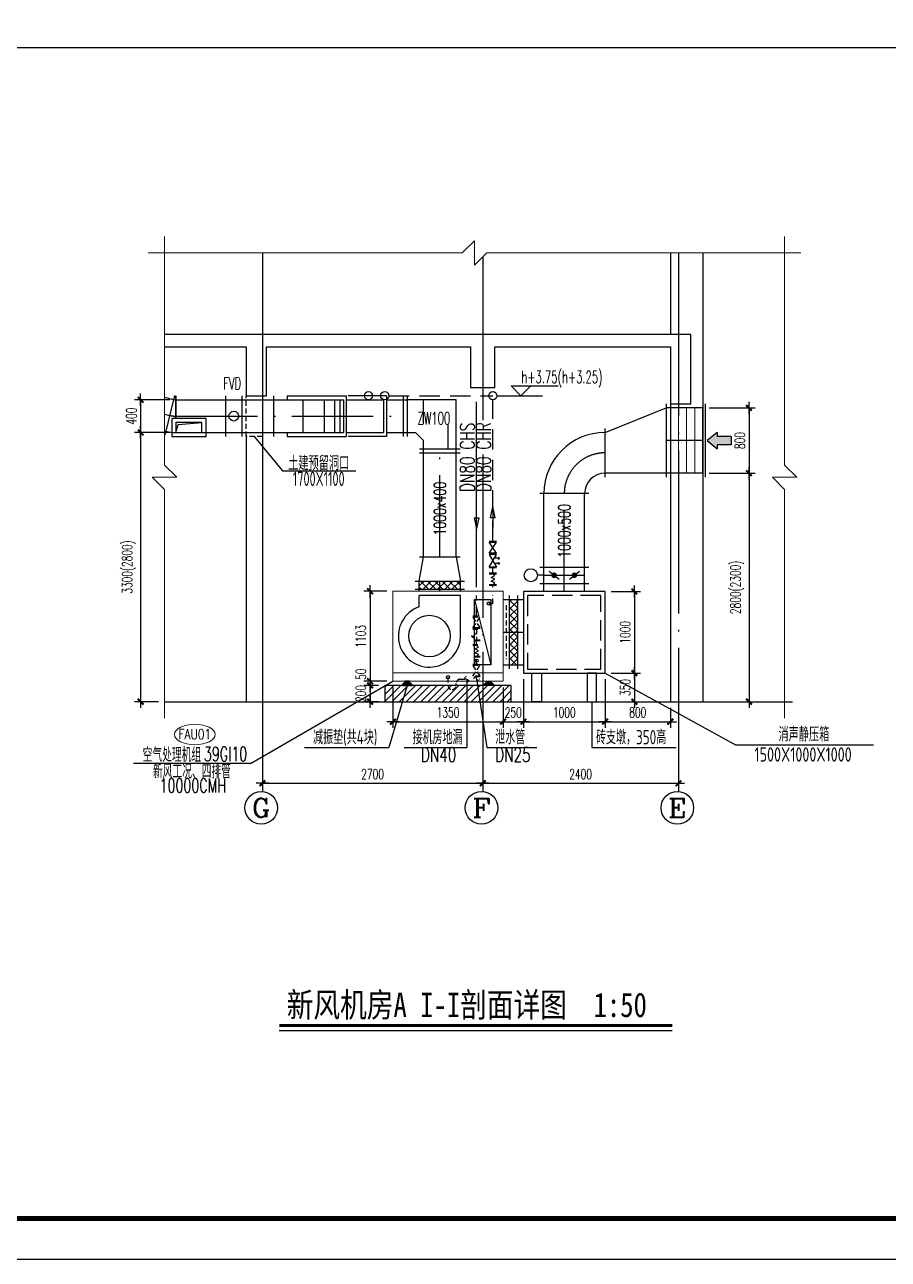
# Model space of a CAD drawing. Extents: x -345393 to -54719, y 203828 to 476815.
# Drawn here: x -195296 to -184712, y 226172 to 241303 of the extents above; entities that cross this region are included whole.
import ezdxf
from ezdxf.enums import TextEntityAlignment as Align

# ---------------------------------------------------------------- set-up
doc = ezdxf.new("R2010")
doc.units = 0
doc.header["$LTSCALE"] = 1000
doc.header["$MEASUREMENT"] = 0
for name, pattern in [('CHENG_DOTE', [1.42, 1, -0.2, 0.02, -0.2]), ('DASH', [0.35, 0.25, -0.1]), ('DASHDOT2', [0.5, 0.25, -0.125, 0, -0.125]), ('DASHED', [0.75, 0.5, -0.25]), ('DOTE', [2.42, 2, -0.2, 0.02, -0.2]), ('HIDDEN2', [0.1875, 0.125, -0.0625])]:
    doc.linetypes.add(name, pattern=pattern)
doc.layers.get('0').update_dxf_attribs({"color": 252, "linetype": 'CONTINUOUS'})
doc.layers.get('Defpoints').update_dxf_attribs({"color": 252, "linetype": 'CONTINUOUS'})
for name, color, linetype in [('A-墙线', 252, 'CONTINUOUS'), ('AXIS', 252, 'CONTINUOUS'), ('AXIS_TEXT', 252, 'CONTINUOUS'), ('DOTE', 250, 'DOTE'), ('PUB_TEXT', 252, 'CONTINUOUS'), ('图框', 252, 'CONTINUOUS'), ('暖通-水-水阀', 3, 'CONTINUOUS'), ('暖通-水-管道-供水', 1, 'CONTINUOUS'), ('暖通-水-管道-凝结水', 40, 'DASHDOT2'), ('暖通-水-管道-回水', 6, 'DASHED'), ('暖通-水-管道-管径', 201, 'CONTINUOUS'), ('暖通-风-标注', 160, 'CONTINUOUS'), ('暖通-风-法兰', 2, 'CONTINUOUS'), ('暖通-风-管径', 201, 'CONTINUOUS'), ('暖通-风-设备', 40, 'CONTINUOUS'), ('暖通-风-说明', 3, 'CONTINUOUS'), ('暖通-风-轴线', 5, 'CHENG_DOTE'), ('暖通-风-阀门', 7, 'CONTINUOUS'), ('暖通-风-风管', 4, 'CONTINUOUS')]:
    doc.layers.add(name, color=color, linetype=linetype)
for name, color, linetype, lineweight in [('暖通-公共-说明', 50, 'CONTINUOUS', 20), ('暖通-水-设备', 3, 'CONTINUOUS', 20), ('暖通-水-设备型号', 50, 'CONTINUOUS', 20), ('暖通-风-风口', 3, 'CONTINUOUS', 20)]:
    doc.layers.add(name, color=color, linetype=linetype, lineweight=lineweight)
doc.styles.add('_TCH_AXIS', font='COMPLEX', dxfattribs={"bigfont": 'GBCBIG'})
doc.styles.add('COMPLEX', font='COMPLEX')
doc.styles.add('HT', font='simhei.ttf')
doc.styles.add('HZ-ZGBZ', font='romanc.shx', dxfattribs={"width": 0.65, "bigfont": '0hztxt.shx'})
doc.styles.add('M-TEXT2', font='romanc.shx', dxfattribs={"width": 0.8, "bigfont": 'hzf.shx'})
doc.styles.add('NT1', font='tjromans.shx', dxfattribs={"width": 0.7, "bigfont": 'hztxt.shx'})
doc.styles.add('NT3', font='romans.shx', dxfattribs={"width": 0.65, "bigfont": 'hztxt.shx'})
doc.styles.add('NT4', font='tssdeng.shx', dxfattribs={"width": 0.65, "bigfont": 'tssdchn.shx'})
doc.dimstyles.new('暖-标注50', dxfattribs={"dimscale": 0.5, "dimtxt": 250, "dimasz": 1, "dimexe": 150, "dimexo": 150, "dimgap": 100, "dimtad": 1, "dimdec": 0, "dimdsep": 46, "dimtxsty": 'HZ-ZGBZ', "dimblk": '_DIMX', "dimcen": 0.09, "dimclrt": 7, "dimadec": 0, "dimazin": 0, "dimtfac": 1, "dimtdec": 0, "dimtix": 1, "dimtmove": 2, "dimatfit": 3, "dimldrblk": '_DIMX', "dimfxl": 0, "dimtolj": 1, "dimtzin": 0, "dimarcsym": 0})

# ---------------------------------------------------------------- blocks, each defined once
blk = doc.blocks.new('TJAD_TK_A1')
at = {"layer": '图框'}
blk.add_line((500.38, 356.45), (1341.38, 356.45), dxfattribs=at)
at = {"layer": '图框', "const_width": 1.2}
blk.add_lwpolyline([(1331.38, 940.45), (525.38, 940.45), (525.38, 366.45), (1331.38, 366.45)], close=True, dxfattribs=at)
blk = doc.blocks.new('_AXISO')
blk.add_circle((0, 0), 0.5)
at = {"layer": 'AXIS_TEXT', "style": 'COMPLEX', "width": 1.041667}
blk.add_attdef('A', text='', height=0.56, dxfattribs=at).set_placement((-0.25, -0.28), (0.25, -0.28), align=Align.FIT)
blk = doc.blocks.new('_DIMX')
blk.add_line((-150, 0), (150, 0))
at = {"const_width": 50}
blk.add_lwpolyline([(-70, -70), (70, 70)], dxfattribs=at)
blk = doc.blocks.new('*D434')
at = {"layer": 'Defpoints', "color": 0}
for p in [(-192383, 233006), (-189683, 233006), (-189683, 232006)]:
    blk.add_point(p, dxfattribs=at)
at = {"layer": '暖通-风-标注', "color": 0, "lineweight": -2}
for p, q in [((-192383, 232931), (-192383, 231931)), ((-189683, 232931), (-189683, 231931)), ((-192383, 232006), (-189684, 232006))]:
    blk.add_line(p, q, dxfattribs=at)
at = {"layer": '暖通-风-标注', "color": 0, "lineweight": -2, "xscale": 0.5, "yscale": 0.5, "zscale": 0.5, "rotation": 180}
blk.add_blockref('_DIMX', (-192383, 232006), dxfattribs=at)
at = {"layer": '暖通-风-标注', "color": 0, "lineweight": -2, "xscale": 0.5, "yscale": 0.5, "zscale": 0.5}
blk.add_blockref('_DIMX', (-189683, 232006), dxfattribs=at)
at = {"layer": '暖通-风-标注', "color": 7, "insert": (-191033, 232118), "char_height": 125, "attachment_point": 5, "style": 'HZ-ZGBZ'}
blk.add_mtext('\\A1;2700', dxfattribs=at)
blk = doc.blocks.new('*D435')
at = {"layer": 'Defpoints', "color": 0}
for p in [(-189683, 233006), (-187283, 233006), (-187283, 232006)]:
    blk.add_point(p, dxfattribs=at)
at = {"layer": '暖通-风-标注', "color": 0, "lineweight": -2}
for p, q in [((-189683, 232931), (-189683, 231931)), ((-187283, 232931), (-187283, 231931)), ((-189683, 232006), (-187284, 232006))]:
    blk.add_line(p, q, dxfattribs=at)
at = {"layer": '暖通-风-标注', "color": 0, "lineweight": -2, "xscale": 0.5, "yscale": 0.5, "zscale": 0.5, "rotation": 180}
blk.add_blockref('_DIMX', (-189683, 232006), dxfattribs=at)
at = {"layer": '暖通-风-标注', "color": 0, "lineweight": -2, "xscale": 0.5, "yscale": 0.5, "zscale": 0.5}
blk.add_blockref('_DIMX', (-187283, 232006), dxfattribs=at)
at = {"layer": '暖通-风-标注', "color": 7, "insert": (-188483, 232118), "char_height": 125, "attachment_point": 5, "style": 'HZ-ZGBZ'}
blk.add_mtext('\\A1;2400', dxfattribs=at)
blk = doc.blocks.new('39GI10-P')
at = {"layer": '暖通-风-法兰', "ltscale": 0.5}
h = blk.add_hatch(dxfattribs=at)
h.set_pattern_fill('ANSI37', color=75, scale=500, style=0)
h.set_pattern_definition([(45, (-15857.106, 71649.95), (-44.194174, 44.194174), []), (135, (-15857.106, 71649.95), (-44.194174, -44.194174), [])])
h.paths.add_polyline_path([(829, 1128), (829, 1228), (576, 1228), (576, 1128)])
h.paths.add_polyline_path([(576, 1128), (576, 1228), (322, 1228), (322, 1128)])
h = blk.add_hatch(dxfattribs=at)
h.set_pattern_fill('ANSI37', color=75, scale=500, style=0)
h.set_pattern_definition([(45, (-15881.76, 71649.95), (-44.194174, 44.194174), []), (135, (-15881.76, 71649.95), (-44.194174, -44.194174), [])])
h.paths.add_polyline_path([(1425, 603), (1525, 603), (1525, 1003), (1425, 1003)])
h.paths.add_polyline_path([(1425, 203), (1525, 203), (1525, 603), (1425, 603)])
at = {"layer": '暖通-水-设备'}
for points in [[(0, 103), (1350, 103), (1350, 1103), (0, 1103)], [(0, 0), (1350, 0), (1350, 103), (0, 103)]]:
    blk.add_lwpolyline(points, close=True, dxfattribs=at)
at = {"layer": '暖通-风-法兰'}
for p, q in [((272, 1228), (879, 1228)), ((272, 1128), (879, 1128))]:
    blk.add_line(p, q, dxfattribs=at)
at = {"layer": '暖通-风-法兰', "color": 95}
blk.add_line((1000, 1003), (1200, 203), dxfattribs=at)
at = {"layer": '暖通-风-法兰', "color": 95, "linetype": 'HIDDEN2', "ltscale": 0.5}
blk.add_line((1387, 934), (1387, 272), dxfattribs=at)
at = {"layer": '暖通-风-法兰', "ltscale": 0.5}
for p, q in [((1425, 1053), (1425, 153)), ((1525, 1053), (1525, 153))]:
    blk.add_line(p, q, dxfattribs=at)
at = {"layer": '暖通-风-法兰', "color": 95}
blk.add_lwpolyline([(1000, 1003), (1200, 1003), (1200, 203), (1000, 203)], close=True, dxfattribs=at)
for centre in [(1175, 953), (1025, 253), (675, 50)]:
    blk.add_circle(centre, 20, dxfattribs=at)
at = {"layer": '暖通-风-设备'}
for p, q in [((322, 913), (322, 1053)), ((829, 1053), (322, 1053)), ((829, 555), (829, 1053))]:
    blk.add_line(p, q, dxfattribs=at)
blk.add_circle((448, 555), 254, dxfattribs=at)
blk.add_arc((448, 555), 381, 109.4117, 0, dxfattribs=at)
at = {"layer": '暖通-风-轴线'}
blk.add_line((576, 1103), (576, 1228), dxfattribs=at)
at = {"layer": '暖通-风-轴线', "ltscale": 5}
blk.add_line((1350, 603), (1525, 603), dxfattribs=at)
at = {"layer": '暖通-风-风管'}
for p, q in [((322, 1103), (322, 1228)), ((829, 1103), (829, 1228))]:
    blk.add_line(p, q, dxfattribs=at)
at = {"layer": '暖通-风-风管', "ltscale": 0.5}
for p, q in [((1350, 1003), (1525, 1003)), ((1350, 203), (1525, 203))]:
    blk.add_line(p, q, dxfattribs=at)
blk = doc.blocks.new('*D438')
at = {"layer": 'Defpoints', "color": 0}
for p in [(-190783, 233256), (-189433, 233256), (-189433, 232761)]:
    blk.add_point(p, dxfattribs=at)
at = {"layer": '暖通-风-标注', "color": 0, "lineweight": -2}
for p, q in [((-190783, 233181), (-190783, 232686)), ((-189433, 233181), (-189433, 232686)), ((-190783, 232761), (-189434, 232761))]:
    blk.add_line(p, q, dxfattribs=at)
at = {"layer": '暖通-风-标注', "color": 0, "lineweight": -2, "xscale": 0.5, "yscale": 0.5, "zscale": 0.5, "rotation": 180}
blk.add_blockref('_DIMX', (-190783, 232761), dxfattribs=at)
at = {"layer": '暖通-风-标注', "color": 0, "lineweight": -2, "xscale": 0.5, "yscale": 0.5, "zscale": 0.5}
blk.add_blockref('_DIMX', (-189433, 232761), dxfattribs=at)
at = {"layer": '暖通-风-标注', "color": 7, "insert": (-190108, 232874), "char_height": 125, "attachment_point": 5, "style": 'HZ-ZGBZ'}
blk.add_mtext('\\A1;1350', dxfattribs=at)
blk = doc.blocks.new('*D439')
at = {"layer": 'Defpoints', "color": 0}
for p in [(-189183, 233356), (-189433, 233256), (-189183, 232761)]:
    blk.add_point(p, dxfattribs=at)
at = {"layer": '暖通-风-标注', "color": 0, "lineweight": -2}
for p, q in [((-189433, 233181), (-189433, 232686)), ((-189183, 233281), (-189183, 232686)), ((-189434, 232761), (-189434, 232761)), ((-189433, 232761), (-189183, 232761)), ((-189183, 232761), (-189182, 232761))]:
    blk.add_line(p, q, dxfattribs=at)
at = {"layer": '暖通-风-标注', "color": 0, "lineweight": -2, "xscale": 0.5, "yscale": 0.5, "zscale": 0.5}
blk.add_blockref('_DIMX', (-189433, 232761), dxfattribs=at)
at = {"layer": '暖通-风-标注', "color": 0, "lineweight": -2, "xscale": 0.5, "yscale": 0.5, "zscale": 0.5, "rotation": 180}
blk.add_blockref('_DIMX', (-189183, 232761), dxfattribs=at)
at = {"layer": '暖通-风-标注', "color": 7, "insert": (-189308, 232874), "char_height": 125, "attachment_point": 5, "style": 'HZ-ZGBZ'}
blk.add_mtext('\\A1;250', dxfattribs=at)
blk = doc.blocks.new('*D440')
at = {"layer": 'Defpoints', "color": 0}
for p in [(-189183, 233356), (-188183, 233356), (-188183, 232761)]:
    blk.add_point(p, dxfattribs=at)
at = {"layer": '暖通-风-标注', "color": 0, "lineweight": -2}
for p, q in [((-189183, 233281), (-189183, 232686)), ((-188183, 233281), (-188183, 232686)), ((-189183, 232761), (-188184, 232761))]:
    blk.add_line(p, q, dxfattribs=at)
at = {"layer": '暖通-风-标注', "color": 0, "lineweight": -2, "xscale": 0.5, "yscale": 0.5, "zscale": 0.5, "rotation": 180}
blk.add_blockref('_DIMX', (-189183, 232761), dxfattribs=at)
at = {"layer": '暖通-风-标注', "color": 0, "lineweight": -2, "xscale": 0.5, "yscale": 0.5, "zscale": 0.5}
blk.add_blockref('_DIMX', (-188183, 232761), dxfattribs=at)
at = {"layer": '暖通-风-标注', "color": 7, "insert": (-188683, 232874), "char_height": 125, "attachment_point": 5, "style": 'HZ-ZGBZ'}
blk.add_mtext('\\A1;1000', dxfattribs=at)
blk = doc.blocks.new('*D441')
at = {"layer": 'Defpoints', "color": 0}
for p in [(-188183, 233356), (-187383, 233006), (-187383, 232761)]:
    blk.add_point(p, dxfattribs=at)
at = {"layer": '暖通-风-标注', "color": 0, "lineweight": -2}
for p, q in [((-188183, 233281), (-188183, 232686)), ((-187383, 232931), (-187383, 232686)), ((-188183, 232761), (-187384, 232761))]:
    blk.add_line(p, q, dxfattribs=at)
at = {"layer": '暖通-风-标注', "color": 0, "lineweight": -2, "xscale": 0.5, "yscale": 0.5, "zscale": 0.5, "rotation": 180}
blk.add_blockref('_DIMX', (-188183, 232761), dxfattribs=at)
at = {"layer": '暖通-风-标注', "color": 0, "lineweight": -2, "xscale": 0.5, "yscale": 0.5, "zscale": 0.5}
blk.add_blockref('_DIMX', (-187383, 232761), dxfattribs=at)
at = {"layer": '暖通-风-标注', "color": 7, "insert": (-187783, 232874), "char_height": 125, "attachment_point": 5, "style": 'HZ-ZGBZ'}
blk.add_mtext('\\A1;800', dxfattribs=at)
blk = doc.blocks.new('*D442')
at = {"layer": 'Defpoints', "color": 0}
for p in [(-188183, 234356), (-188183, 233356), (-187824, 233356)]:
    blk.add_point(p, dxfattribs=at)
at = {"layer": '暖通-风-标注', "color": 0, "lineweight": -2}
for p, q in [((-188108, 234356), (-187749, 234356)), ((-187824, 234355), (-187824, 233356)), ((-188108, 233356), (-187749, 233356))]:
    blk.add_line(p, q, dxfattribs=at)
at = {"layer": '暖通-风-标注', "color": 0, "lineweight": -2, "xscale": 0.5, "yscale": 0.5, "zscale": 0.5}
for p, rotation in [((-187824, 234356), 90), ((-187824, 233356), 270)]:
    blk.add_blockref('_DIMX', p, dxfattribs=dict(at, rotation=rotation))
at = {"layer": '暖通-风-标注', "color": 7, "insert": (-187936, 233856), "char_height": 125, "attachment_point": 5, "rotation": 90, "style": 'HZ-ZGBZ'}
blk.add_mtext('\\A1;1000', dxfattribs=at)
blk = doc.blocks.new('*D443')
at = {"layer": 'Defpoints', "color": 0}
for p in [(-188183, 233356), (-188183, 233006), (-187824, 233006)]:
    blk.add_point(p, dxfattribs=at)
at = {"layer": '暖通-风-标注', "color": 0, "lineweight": -2}
for p, q in [((-188108, 233356), (-187749, 233356)), ((-187824, 233355), (-187824, 233006)), ((-188108, 233006), (-187749, 233006))]:
    blk.add_line(p, q, dxfattribs=at)
at = {"layer": '暖通-风-标注', "color": 0, "lineweight": -2, "xscale": 0.5, "yscale": 0.5, "zscale": 0.5}
for p, rotation in [((-187824, 233356), 90), ((-187824, 233006), 270)]:
    blk.add_blockref('_DIMX', p, dxfattribs=dict(at, rotation=rotation))
at = {"layer": '暖通-风-标注', "color": 7, "insert": (-187936, 233181), "char_height": 125, "attachment_point": 5, "rotation": 90, "style": 'HZ-ZGBZ'}
blk.add_mtext('\\A1;350', dxfattribs=at)
blk = doc.blocks.new('*D444')
at = {"layer": 'Defpoints', "color": 0}
for p in [(-190783, 234359), (-191063, 233256), (-190783, 233256)]:
    blk.add_point(p, dxfattribs=at)
at = {"layer": '暖通-风-标注', "color": 0, "lineweight": -2}
for p, q in [((-190858, 234359), (-191138, 234359)), ((-191063, 234358), (-191063, 233256)), ((-190858, 233256), (-191138, 233256))]:
    blk.add_line(p, q, dxfattribs=at)
at = {"layer": '暖通-风-标注', "color": 0, "lineweight": -2, "xscale": 0.5, "yscale": 0.5, "zscale": 0.5}
for p, rotation in [((-191063, 234359), 90), ((-191063, 233256), 270)]:
    blk.add_blockref('_DIMX', p, dxfattribs=dict(at, rotation=rotation))
at = {"layer": '暖通-风-标注', "color": 7, "insert": (-191176, 233807), "char_height": 125, "attachment_point": 5, "rotation": 90, "style": 'HZ-ZGBZ'}
blk.add_mtext('\\A1;1103', dxfattribs=at)
blk = doc.blocks.new('*D445')
at = {"layer": 'Defpoints', "color": 0}
for p in [(-191063, 233206), (-190883, 233206), (-190783, 233256)]:
    blk.add_point(p, dxfattribs=at)
at = {"layer": '暖通-风-标注', "color": 0, "lineweight": -2}
for p, q in [((-190858, 233256), (-191138, 233256)), ((-190958, 233206), (-191138, 233206)), ((-191063, 233256), (-191063, 233257)), ((-191063, 233256), (-191063, 233206)), ((-191063, 233205), (-191063, 233205))]:
    blk.add_line(p, q, dxfattribs=at)
at = {"layer": '暖通-风-标注', "color": 0, "lineweight": -2, "xscale": 0.5, "yscale": 0.5, "zscale": 0.5}
for p, rotation in [((-191063, 233256), 270), ((-191063, 233206), 90)]:
    blk.add_blockref('_DIMX', p, dxfattribs=dict(at, rotation=rotation))
at = {"layer": '暖通-风-标注', "color": 7, "insert": (-191176, 233342), "char_height": 125, "attachment_point": 5, "rotation": 90, "style": 'HZ-ZGBZ'}
blk.add_mtext('\\A1;50', dxfattribs=at)
blk = doc.blocks.new('*D446')
at = {"layer": 'Defpoints', "color": 0}
for p in [(-190883, 233206), (-191063, 233006), (-190883, 233006)]:
    blk.add_point(p, dxfattribs=at)
at = {"layer": '暖通-风-标注', "color": 0, "lineweight": -2}
for p, q in [((-190958, 233206), (-191138, 233206)), ((-191063, 233206), (-191063, 233207)), ((-191063, 233206), (-191063, 233006)), ((-190958, 233006), (-191138, 233006)), ((-191063, 233005), (-191063, 233005))]:
    blk.add_line(p, q, dxfattribs=at)
at = {"layer": '暖通-风-标注', "color": 0, "lineweight": -2, "xscale": 0.5, "yscale": 0.5, "zscale": 0.5}
for p, rotation in [((-191063, 233206), 270), ((-191063, 233006), 90)]:
    blk.add_blockref('_DIMX', p, dxfattribs=dict(at, rotation=rotation))
at = {"layer": '暖通-风-标注', "color": 7, "insert": (-191176, 233106), "char_height": 125, "attachment_point": 5, "rotation": 90, "style": 'HZ-ZGBZ'}
blk.add_mtext('\\A1;200', dxfattribs=at)
blk = doc.blocks.new('fg_baiy01')
for p, q in [((0.5, 0.5), (-0.5, 0.5)), ((-0.5, 0.5), (-0.5, -0.5)), ((0.5, -0.5), (0.5, 0.5)), ((-0.5, 0.25), (0.5, 0.25)), ((-0.5, 0), (0.5, 0)), ((-0.5, -0.25), (0.5, -0.25)), ((-0.5, -0.5), (0.5, -0.5))]:
    blk.add_line(p, q)
blk = doc.blocks.new('JIANTOU')
blk.add_hatch(color=256).paths.add_polyline_path([(801, 325), (801, 650), (0, 0), (801, -650), (801, -325), (1927, -325), (1927, 325)])
for p, q in [((801, 650), (0, 0)), ((0, 0), (801, -650)), ((801, 650), (801, 325)), ((1927, 325), (801, 325)), ((1927, 325), (1927, -325)), ((1927, -325), (801, -325)), ((801, -325), (801, -650))]:
    blk.add_line(p, q)
blk = doc.blocks.new('*D447')
at = {"layer": 'Defpoints', "color": 0}
for p in [(-186983, 236606), (-186983, 235806), (-186419, 235806)]:
    blk.add_point(p, dxfattribs=at)
at = {"layer": '暖通-风-标注', "color": 0, "lineweight": -2}
for p, q in [((-186908, 236606), (-186344, 236606)), ((-186419, 236605), (-186419, 235806)), ((-186908, 235806), (-186344, 235806))]:
    blk.add_line(p, q, dxfattribs=at)
at = {"layer": '暖通-风-标注', "color": 0, "lineweight": -2, "xscale": 0.5, "yscale": 0.5, "zscale": 0.5}
for p, rotation in [((-186419, 236606), 90), ((-186419, 235806), 270)]:
    blk.add_blockref('_DIMX', p, dxfattribs=dict(at, rotation=rotation))
at = {"layer": '暖通-风-标注', "color": 7, "insert": (-186531, 236206), "char_height": 125, "attachment_point": 5, "rotation": 90, "style": 'HZ-ZGBZ'}
blk.add_mtext('\\A1;800', dxfattribs=at)
blk = doc.blocks.new('*D448')
at = {"layer": 'Defpoints', "color": 0}
for p in [(-186983, 235806), (-186983, 233006), (-186419, 233006)]:
    blk.add_point(p, dxfattribs=at)
at = {"layer": '暖通-风-标注', "color": 0, "lineweight": -2}
for p, q in [((-186908, 235806), (-186344, 235806)), ((-186419, 235805), (-186419, 233006)), ((-186908, 233006), (-186344, 233006))]:
    blk.add_line(p, q, dxfattribs=at)
at = {"layer": '暖通-风-标注', "color": 0, "lineweight": -2, "xscale": 0.5, "yscale": 0.5, "zscale": 0.5}
for p, rotation in [((-186419, 235806), 90), ((-186419, 233006), 270)]:
    blk.add_blockref('_DIMX', p, dxfattribs=dict(at, rotation=rotation))
at = {"layer": '暖通-风-标注', "color": 7, "insert": (-186564, 234406), "char_height": 125, "attachment_point": 5, "rotation": 90, "style": 'HZ-ZGBZ'}
blk.add_mtext('\\A1;2800(2300)', dxfattribs=at)
blk = doc.blocks.new('*U387', base_point=(453585, -26085))
for p, q in [((453335, -26185), (453335, -25985)), ((453335, -25985), (453835, -25985)), ((453835, -26185), (453835, -25985)), ((453335, -26085), (453835, -26085)), ((453398, -26035), (453523, -26135)), ((453648, -26135), (453773, -26035)), ((453335, -26185), (453835, -26185))]:
    blk.add_line(p, q)
at = {"layer": '暖通-风-法兰'}
for p, q in [((453285, -25985), (453885, -25985)), ((453285, -26185), (453885, -26185))]:
    blk.add_line(p, q, dxfattribs=at)
blk = doc.blocks.new('fm_dyf02b')
blk.add_line((0, 0), (0, 0.4))
blk.add_circle((0, 0.8), 0.4)
blk = doc.blocks.new('*U388', base_point=(453585, -26085))
at = {"layer": '暖通-风-阀门', "const_width": 34}
for points in [[(453443, -26085, 1), (453477, -26085, 1)], [(453693, -26085, 1), (453727, -26085, 1)]]:
    blk.add_lwpolyline(points, format="xyb", close=True, dxfattribs=at)
at = {"layer": '暖通-风-阀门', "xscale": 200, "yscale": 200, "zscale": 200, "rotation": 89.99999999999721}
blk.add_blockref('fm_dyf02b', (453335, -26085), dxfattribs=at)
at = {"layer": '暖通-风-阀门'}
blk.add_blockref('*U387', (453585, -26085), dxfattribs=at)
blk = doc.blocks.new('fg_xswt01')
at = {"color": 2}
for p, q in [((1.5, 1), (0.5, 1)), ((0, 0.5), (0, -0.5)), ((0.75, 0.5), (1.5, 0.5)), ((0, -0.25), (0.75, -0.25))]:
    blk.add_line(p, q, dxfattribs=at)
for p, q in [((0.5, 1), (0.5, 0.75)), ((1.5, -0.5), (1.5, 1)), ((0, 0.5), (0.25, 0.5)), ((0.25, 0.5), (0.5, 0.75)), ((0, -0.5), (1.5, -0.5))]:
    blk.add_line(p, q)
blk = doc.blocks.new('*U389', base_point=(450052, -24069))
for p, q in [((449952, -23869), (450152, -23869)), ((449952, -23869), (449952, -24269)), ((450152, -23869), (450152, -24269)), ((449952, -24069), (450152, -24069)), ((449952, -24269), (450152, -24269))]:
    blk.add_line(p, q)
at = {"layer": '暖通-风-法兰'}
for p, q in [((449952, -23819), (449952, -24319)), ((450152, -23819), (450152, -24319))]:
    blk.add_line(p, q, dxfattribs=at)
blk = doc.blocks.new('*U390', base_point=(450052, -24069))
at = {"layer": '暖通-风-阀门'}
blk.add_circle((450052, -24069), 60, dxfattribs=at)
blk.add_blockref('*U389', (450052, -24069), dxfattribs=at)
blk = doc.blocks.new('*D449')
at = {"layer": 'Defpoints', "color": 0}
for p in [(-193443, 236706), (-193875, 236306), (-193443, 236306)]:
    blk.add_point(p, dxfattribs=at)
at = {"layer": '暖通-风-标注', "color": 0, "lineweight": -2}
for p, q in [((-193518, 236706), (-193950, 236706)), ((-193875, 236705), (-193875, 236306)), ((-193518, 236306), (-193950, 236306))]:
    blk.add_line(p, q, dxfattribs=at)
at = {"layer": '暖通-风-标注', "color": 0, "lineweight": -2, "xscale": 0.5, "yscale": 0.5, "zscale": 0.5}
for p, rotation in [((-193875, 236706), 90), ((-193875, 236306), 270)]:
    blk.add_blockref('_DIMX', p, dxfattribs=dict(at, rotation=rotation))
at = {"layer": '暖通-风-标注', "color": 7, "insert": (-193988, 236506), "char_height": 125, "attachment_point": 5, "rotation": 90, "style": 'HZ-ZGBZ'}
blk.add_mtext('\\A1;400', dxfattribs=at)
blk = doc.blocks.new('*D450')
at = {"layer": 'Defpoints', "color": 0}
for p in [(-193443, 236306), (-193875, 233006), (-193583, 233006)]:
    blk.add_point(p, dxfattribs=at)
at = {"layer": '暖通-风-标注', "color": 0, "lineweight": -2}
for p, q in [((-193518, 236306), (-193950, 236306)), ((-193875, 236305), (-193875, 233006)), ((-193658, 233006), (-193950, 233006))]:
    blk.add_line(p, q, dxfattribs=at)
at = {"layer": '暖通-风-标注', "color": 0, "lineweight": -2, "xscale": 0.5, "yscale": 0.5, "zscale": 0.5}
for p, rotation in [((-193875, 236306), 90), ((-193875, 233006), 270)]:
    blk.add_blockref('_DIMX', p, dxfattribs=dict(at, rotation=rotation))
at = {"layer": '暖通-风-标注', "color": 7, "insert": (-194020, 234656), "char_height": 125, "attachment_point": 5, "rotation": 90, "style": 'HZ-ZGBZ'}
blk.add_mtext('\\A1;3300(2800)', dxfattribs=at)
blk = doc.blocks.new('MB-EQSN-1')
blk.add_ellipse((0, 0), major_axis=(500, 0), ratio=0.5)
at = {"style": 'M-TEXT2', "width": 0.690645}
blk.add_attdef('小设备编号', text='', height=250, dxfattribs=at).set_placement((-401, -116), (396, -116), align=Align.FIT)
blk = doc.blocks.new('截止阀1')
at = {"layer": '暖通-水-水阀'}
for p, q in [((100, 0), (-100, 0)), ((100, -20), (-100, -20)), ((100, -320), (-100, -20)), ((-100, -320), (100, -20)), ((-100, -320), (100, -320)), ((-100, -340), (100, -340))]:
    blk.add_line(p, q, dxfattribs=at)
blk = doc.blocks.new('软接1')
at = {"layer": '暖通-水-水阀'}
for p, q in [((100, 0), (-100, 0)), ((100, -20), (-100, -20)), ((-100, -320), (100, -320)), ((-50, -70), (0, -20)), ((50, -120), (-50, -70)), ((-50, -170), (50, -120)), ((50, -220), (-50, -170)), ((-50, -270), (50, -220)), ((0, -320), (-50, -270)), ((-100, -340), (100, -340))]:
    blk.add_line(p, q, dxfattribs=at)
blk = doc.blocks.new('A$C4EA450D2')
at = {"layer": '暖通-水-水阀'}
for p, q in [((0, 0), (0, 253)), ((29, 132), (-29, 132)), ((-29, 132), (0, 0)), ((29, 132), (0, 0))]:
    blk.add_line(p, q, dxfattribs=at)
blk = doc.blocks.new('zdz')
for points in [[(-0.46, 0.47), (-0.75, 0)], [(-0.28, 0.47), (-0.46, 0.47)], [(0.28, -0.47), (-0.28, 0.47)], [(0.75, 0), (0.48, -0.47)], [(0.48, -0.47), (0.28, -0.47)]]:
    blk.add_lwpolyline(points, close=True)

msp = doc.modelspace()

# ---------------------------------------------------------------- hatches: boundary and pattern name
at = {"layer": '暖通-风-标注'}
h = msp.add_hatch(dxfattribs=at)
h.set_pattern_fill('ANSI31', color=256, scale=500, style=0)
h.set_pattern_definition([(45, (-206945.043, 305774.983), (-44.194174, 44.194174), [])])
h.paths.add_polyline_path([(-189333.19576, 233205.60281), (-190883.19576, 233205.60281), (-190883.19576, 233005.60281), (-189333.19576, 233005.60281)])

# ---------------------------------------------------------------- linework, layer by layer
at = {"layer": 'A-墙线'}
for p, q in [((-187383.19576, 238505.60281), (-187383.19576, 237505.60281)), ((-186983.19576, 238505.60281), (-186983.19576, 233005.60281)), ((-193583.19576, 237355.60281), (-192583.19576, 237355.60281)), ((-192333.19576, 237355.60281), (-189833.19576, 237355.60281)), ((-189533.19576, 237355.60281), (-187383.19576, 237355.60281)), ((-187383.19576, 237355.60281), (-187383.19576, 233005.60281)), ((-192383.19576, 236755.60281), (-192383.19576, 233005.60281)), ((-192583.19576, 236255.60281), (-192583.19576, 233005.60281)), ((-192383.19576, 236255.60281), (-192383.19576, 233005.60281)), ((-193583.19576, 233005.60281), (-185886.82976, 233005.60281))]:
    msp.add_line(p, q, dxfattribs=at)
for points in [[(-187383.19576, 237355.60281), (-187383.19576, 236655.60281), (-187133.19576, 236655.60281), (-187133.19576, 237505.60281), (-193583.19576, 237505.60281)], [(-192583.19576, 237355.60281), (-192583.19576, 236755.60281), (-192333.19576, 236755.60281), (-192333.19576, 237355.60281)], [(-189833.19576, 237355.60281), (-189833.19576, 236855.60281), (-189533.19576, 236855.60281), (-189533.19576, 237355.60281)]]:
    msp.add_lwpolyline(points, dxfattribs=at)
at = {"layer": 'AXIS'}
for p, q in [((-192383.19576, 233005.60281), (-192383.19576, 231904.45455)), ((-189683.19576, 233005.60281), (-189683.19576, 231904.45455)), ((-187283.19576, 233005.60281), (-187283.19576, 231904.45455))]:
    msp.add_line(p, q, dxfattribs=at)
at = {"layer": 'DOTE'}
for p, q in [((-192383.19576, 238505.60281), (-192383.19576, 233005.60281)), ((-189683.19576, 238455.60281), (-189683.19576, 233005.60281)), ((-187283.19576, 238505.60281), (-187283.19576, 233005.60281))]:
    msp.add_line(p, q, dxfattribs=at)
at = {"layer": 'PUB_TEXT'}
msp.add_line((-192175.99528, 228976.07417), (-187359.64666, 228976.07417), dxfattribs=at)
at = {"layer": 'PUB_TEXT', "const_width": 36}
msp.add_lwpolyline([(-192175.99528, 229036.07417), (-187359.64666, 229036.07417)], dxfattribs=at)
at = {"layer": '暖通-公共-说明'}
for points in [[(-193783.19576, 238505.60281), (-189933.19576, 238505.60281), (-189783.21842, 238655.58015), (-189783.17311, 238355.62546), (-189633.19576, 238505.60281), (-185783.19576, 238505.60281)], [(-193583.19576, 238705.60281), (-193583.19576, 235905.60281), (-193433.21842, 235755.62546), (-193733.17311, 235755.58015), (-193583.19576, 235605.60281), (-193583.19576, 232805.60281)], [(-185983.19576, 238705.60281), (-185983.19576, 235905.60281), (-185833.21842, 235755.62546), (-186133.17311, 235755.58015), (-185983.19576, 235605.60281), (-185983.19576, 232805.60281)]]:
    msp.add_lwpolyline(points, dxfattribs=at)
at = {"layer": '暖通-水-水阀'}
for p, q in [((-189513.26487, 234809.40532), (-189603.12666, 234809.40532)), ((-189603.12666, 234809.40532), (-189513.26487, 234654.18302)), ((-189603.12666, 234654.18302), (-189513.26487, 234809.40532)), ((-189498.17844, 234763.31017), (-189539.95042, 234763.31017)), ((-189498.17844, 234700.27817), (-189539.95042, 234700.27817)), ((-189513.26487, 234654.18302), (-189603.12666, 234654.18302)), ((-189513.26487, 234645.18302), (-189603.12666, 234645.18302))]:
    msp.add_line(p, q, dxfattribs=at)
at = {"layer": '暖通-水-水阀', "linetype": 'HIDDEN2', "ltscale": 0.5}
for p, q in [((-189803.19576, 234056.64135), (-189713.19576, 234056.64135)), ((-189803.19576, 234047.64135), (-189713.19576, 234047.64135)), ((-189803.19576, 233912.64135), (-189713.19576, 234047.64135)), ((-189713.19576, 233912.64135), (-189803.19576, 234047.64135)), ((-189821.26501, 233812.3647), (-189788.00101, 233783.3343)), ((-189818.3061, 233815.75511), (-189785.0421, 233786.72471)), ((-189713.19576, 233912.64135), (-189803.19576, 233912.64135)), ((-189713.19576, 233903.64135), (-189803.19576, 233903.64135)), ((-189803.19576, 233903.64135), (-189713.19576, 233903.64135)), ((-189803.19576, 233894.64135), (-189713.19576, 233894.64135)), ((-189758.19576, 233851.33452), (-189801.6741, 233801.23991)), ((-189758.19576, 233894.64135), (-189758.19576, 233759.64135)), ((-189713.19576, 233759.64135), (-189803.19576, 233759.64135)), ((-189713.19576, 233750.64135), (-189803.19576, 233750.64135)), ((-189803.19576, 233705.79613), (-189713.19576, 233705.79613)), ((-189803.19576, 233696.79613), (-189713.19576, 233696.79613)), ((-189780.69576, 233651.79613), (-189735.69576, 233674.29613)), ((-189735.69576, 233629.29613), (-189780.69576, 233651.79613)), ((-189780.69576, 233606.79613), (-189735.69576, 233629.29613)), ((-189735.69576, 233674.29613), (-189758.19576, 233696.79613)), ((-189713.19576, 233561.79613), (-189803.19576, 233561.79613)), ((-189713.19576, 233552.79613), (-189803.19576, 233552.79613)), ((-189803.19576, 233464.40948), (-189713.19576, 233464.40948)), ((-189735.69576, 233584.29613), (-189780.69576, 233606.79613)), ((-189758.19576, 233561.79613), (-189735.69576, 233584.29613)), ((-189803.19576, 233455.40948), (-189713.19576, 233455.40948)), ((-189803.19576, 233320.40948), (-189713.19576, 233455.40948)), ((-189713.19576, 233320.40948), (-189803.19576, 233455.40948)), ((-189713.19576, 233320.40948), (-189803.19576, 233320.40948)), ((-189713.19576, 233311.40948), (-189803.19576, 233311.40948))]:
    msp.add_line(p, q, dxfattribs=at)
at = {"layer": '暖通-水-水阀', "extrusion": (0, 0, -1)}
msp.add_ellipse((-189488.14148, 234763.31017), major_axis=(7.0972, 7.0972), ratio=1, start_param=5.4977871438, end_param=11.780972451, dxfattribs=at)
at = {"layer": '暖通-水-水阀'}
msp.add_ellipse((-189488.14148, 234700.27817), major_axis=(7.0972, -7.0972), ratio=1, start_param=5.4977871438, end_param=11.780972451, dxfattribs=at)
at = {"layer": '暖通-水-管道-供水'}
msp.add_line((-189758.19576, 234408.60281), (-189758.19576, 236680.60281), dxfattribs=at)
at = {"layer": '暖通-水-管道-供水', "linetype": 'HIDDEN2'}
msp.add_line((-189758.19576, 234056.64135), (-189758.19576, 234308.60281), dxfattribs=at)
at = {"layer": '暖通-水-管道-供水', "linetype": 'HIDDEN2', "ltscale": 0.5}
for p, q in [((-189758.19576, 233705.79613), (-189758.19576, 233750.64135)), ((-189758.19576, 233464.40948), (-189758.19576, 233552.79613)), ((-189758.19576, 233286.32535), (-189758.19576, 233311.40948))]:
    msp.add_line(p, q, dxfattribs=at)
at = {"layer": '暖通-水-管道-凝结水', "ltscale": 0.25}
for p, q in [((-190108.19576, 233305.60281), (-190108.19576, 233205.60281)), ((-190008.19576, 233205.60281), (-190008.19576, 233230.60281)), ((-189958.19576, 233280.60281), (-189878.15475, 233280.60281)), ((-190058.19576, 233155.60281), (-190058.19576, 233155.60281))]:
    msp.add_line(p, q, dxfattribs=at)
for centre, start, end in [((-190058.19576, 233205.60281), 180, 270), ((-190058.19576, 233205.60281), 270, 0), ((-189958.19576, 233230.60281), 90, 180)]:
    msp.add_arc(centre, 50, start, end, dxfattribs=at)
at = {"layer": '暖通-水-管道-回水', "ltscale": 0.5}
for p, q in [((-190833.19576, 236755.60281), (-189558.19576, 236755.60281)), ((-189558.19576, 234972.01739), (-189558.19576, 236705.60281)), ((-189558.19576, 234583.28527), (-189558.19576, 234645.18302)), ((-189558.19576, 234408.60281), (-189558.19576, 234430.28527))]:
    msp.add_line(p, q, dxfattribs=at)
at = {"layer": '暖通-水-管道-回水', "linetype": 'HIDDEN2', "ltscale": 0.5}
for p, q in [((-189558.19576, 234208.60281), (-189558.19576, 234308.60281)), ((-189608.19576, 234208.60281), (-189558.19576, 234208.60281))]:
    msp.add_line(p, q, dxfattribs=at)
at = {"layer": '暖通-水-管道-管径'}
for centre in [(-191083.19576, 236755.60281), (-190883.19576, 236755.60281), (-189558.19576, 236755.60281)]:
    msp.add_circle(centre, 50, dxfattribs=at)
at = {"layer": '暖通-风-标注'}
msp.add_line((-217992.68185, 241022.36287), (-181692.68185, 241022.36287), dxfattribs=at)
for points in [[(-189079.73729, 233355.60281), (-188962.15007, 233355.60281), (-188962.15007, 233005.60281), (-189079.73729, 233005.60281)], [(-188286.65424, 233355.60281), (-188404.24146, 233355.60281), (-188404.24146, 233005.60281), (-188286.65424, 233005.60281)], [(-189333.19576, 233205.60281), (-190883.19576, 233205.60281), (-190883.19576, 233005.60281), (-189333.19576, 233005.60281)]]:
    msp.add_lwpolyline(points, close=True, dxfattribs=at)
at = {"layer": '暖通-风-法兰'}
for p, q in [((-193459.91973, 236757.62995), (-193579.37665, 236272.10957)), ((-193443.19576, 236475.60281), (-193443.19576, 236755.60281)), ((-193443.19576, 236755.60281), (-193443.19576, 236475.60281)), ((-192248.69576, 236755.60281), (-192248.69576, 236255.60281)), ((-192077.69576, 236755.60281), (-192077.69576, 236705.60281)), ((-192077.69576, 236755.60281), (-191356.69576, 236755.60281)), ((-191356.69576, 236755.60281), (-191356.69576, 236255.60281)), ((-190863.69576, 236755.60281), (-191331.69576, 236755.60281)), ((-190863.69576, 236755.60281), (-190863.69576, 236255.60281)), ((-190657.69576, 236755.60281), (-190657.69576, 236255.60281)), ((-190607.69576, 236755.60281), (-190607.69576, 236255.60281)), ((-187433.19576, 236655.60281), (-187433.19576, 235755.60281)), ((-187383.19576, 236655.60281), (-187383.19576, 235755.60281)), ((-186983.19576, 236655.60281), (-186983.19576, 235755.60281)), ((-186958.19576, 236655.60281), (-186958.19576, 235755.60281)), ((-188183.19576, 235755.60281), (-188183.19576, 236355.60281)), ((-192077.69576, 236305.60281), (-192077.69576, 236255.60281)), ((-192077.69576, 236255.60281), (-191356.69576, 236255.60281)), ((-190863.69576, 236255.60281), (-191331.69576, 236255.60281)), ((-190457.69576, 236105.60281), (-189957.69576, 236105.60281)), ((-190457.69576, 236055.60281), (-189957.69576, 236055.60281)), ((-188383.19576, 235555.60281), (-188983.19576, 235555.60281)), ((-190457.69576, 234780.19548), (-189957.69576, 234780.19548))]:
    msp.add_line(p, q, dxfattribs=at)
msp.add_lwpolyline([(-193493.19576, 236255.60281), (-193073.19576, 236255.60281), (-193073.19576, 236475.60281), (-193493.19576, 236475.60281)], close=True, dxfattribs=at)
msp.add_lwpolyline([(-193443.19576, 236305.60281), (-193413.17154, 236401.38666), (-193123.19576, 236425.60281)], dxfattribs=at)
at = {"layer": '暖通-风-法兰', "linetype": 'DASH'}
msp.add_lwpolyline([(-189133.19576, 233405.60281), (-188233.19576, 233405.60281), (-188233.19576, 234305.60281), (-189133.19576, 234305.60281)], close=True, dxfattribs=at)
at = {"layer": '暖通-风-说明'}
for p, q in [((-189214.8647, 236755.60281), (-189334.8647, 236875.60281)), ((-189334.8647, 236875.60281), (-188758.49839, 236875.60281)), ((-189214.8647, 236755.60281), (-189094.8647, 236875.60281)), ((-189508.19576, 236755.60281), (-188951.26419, 236755.60281)), ((-192483.19576, 236255.60281), (-192138.19314, 235833.50061)), ((-192138.19314, 235833.50061), (-191235.82937, 235833.50061)), ((-188183.19576, 233355.60281), (-186585.09453, 232477.8621)), ((-192528.93353, 232249.1968), (-190783.19576, 233255.60281)), ((-190608.5039, 233205.60281), (-190831.43206, 232446.13974)), ((-189878.15475, 233280.60281), (-189878.15475, 232446.13974)), ((-189758.19576, 233286.32535), (-189633.36129, 232446.13974)), ((-188345.44785, 233005.60281), (-188345.44785, 232446.13974)), ((-191865.26274, 232446.13974), (-190831.43206, 232446.13974)), ((-190646.40054, 232446.13974), (-189878.15475, 232446.13974)), ((-189633.36129, 232446.13974), (-189020.94368, 232446.13974)), ((-188345.44785, 232446.13974), (-187311.61718, 232446.13974)), ((-186585.09453, 232477.8621), (-184892.8782, 232477.8621)), ((-192528.93353, 232249.1968), (-193964.46675, 232249.1968))]:
    msp.add_line(p, q, dxfattribs=at)
at = {"layer": '暖通-风-说明', "linetype": 'HIDDEN2', "ltscale": 0.5}
msp.add_lwpolyline([(-192583.19576, 236755.60281), (-192383.19576, 236755.60281), (-192383.19576, 236255.60281), (-192583.19576, 236255.60281)], close=True, dxfattribs=at)
at = {"layer": '暖通-风-说明'}
for points in [[(-190671.0039, 233205.60281), (-190546.0039, 233205.60281), (-190546.0039, 233218.10281), (-190671.0039, 233218.10281)], [(-190658.5039, 233218.10281), (-190558.5039, 233218.10281), (-190558.5039, 233230.60281), (-190658.5039, 233230.60281)], [(-190646.0039, 233230.60281), (-190571.0039, 233230.60281), (-190571.0039, 233243.10281), (-190646.0039, 233243.10281)], [(-190633.5039, 233243.10281), (-190583.5039, 233243.10281), (-190583.5039, 233255.60281), (-190633.5039, 233255.60281)], [(-189545.38763, 233205.60281), (-189670.38763, 233205.60281), (-189670.38763, 233218.10281), (-189545.38763, 233218.10281)], [(-189557.88763, 233218.10281), (-189657.88763, 233218.10281), (-189657.88763, 233230.60281), (-189557.88763, 233230.60281)], [(-189570.38763, 233230.60281), (-189645.38763, 233230.60281), (-189645.38763, 233243.10281), (-189570.38763, 233243.10281)], [(-189582.88763, 233243.10281), (-189632.88763, 233243.10281), (-189632.88763, 233255.60281), (-189582.88763, 233255.60281)]]:
    msp.add_lwpolyline(points, close=True, dxfattribs=at)
at = {"layer": '暖通-风-轴线'}
for p, q in [((-193583.19576, 236530.50494), (-193519.64819, 236514.86976)), ((-193443.19576, 236505.60281), (-190607.69576, 236505.60281)), ((-190207.69576, 234780.19548), (-190207.69576, 236185.60281)), ((-186983.19576, 236205.60281), (-187433.19576, 236205.60281)), ((-188683.19576, 234355.60281), (-188683.19576, 235555.60281)), ((-189258.19576, 233858.60281), (-189183.19576, 233858.60281)), ((-189258.19576, 233858.60281), (-189183.19576, 233858.60281))]:
    msp.add_line(p, q, dxfattribs=at)
for centre, radius, start, end in [((-193443.19576, 236825.60281), 320, 256.177557043, 270), ((-188183.19576, 235555.60281), 500, 90, 180)]:
    msp.add_arc(centre, radius, start, end, dxfattribs=at)
at = {"layer": '暖通-风-风管'}
for p, q in [((-193583.19576, 236736.46951), (-193471.86542, 236709.07791)), ((-193443.19576, 236705.60281), (-191390.69576, 236705.60281)), ((-191390.69576, 236705.60281), (-191390.69576, 236305.60281)), ((-191356.69576, 236705.60281), (-190897.69576, 236705.60281)), ((-190897.69576, 236705.60281), (-190897.69576, 236305.60281)), ((-190863.69576, 236705.60281), (-190607.69576, 236705.60281)), ((-188183.19576, 236305.60281), (-187433.19576, 236605.60281)), ((-186983.19576, 236605.60281), (-187433.19576, 236605.60281)), ((-186983.19576, 235805.60281), (-186983.19576, 236605.60281)), ((-193583.19576, 236324.54036), (-193567.43096, 236320.6616)), ((-193443.19576, 236305.60281), (-191390.69576, 236305.60281)), ((-191356.69576, 236305.60281), (-190897.69576, 236305.60281)), ((-190863.69576, 236305.60281), (-190607.69576, 236305.60281)), ((-190407.69576, 234780.19548), (-190407.69576, 236185.60281)), ((-190007.69576, 234780.19548), (-190007.69576, 236185.60281)), ((-187433.19576, 235805.60281), (-188183.19576, 235805.60281)), ((-186983.19576, 235805.60281), (-187433.19576, 235805.60281)), ((-188933.19576, 234355.60281), (-188933.19576, 235555.60281)), ((-188433.19576, 234355.60281), (-188433.19576, 235555.60281)), ((-190461.19576, 234483.60281), (-190407.69576, 234780.19548)), ((-190007.69576, 234780.19548), (-189954.19576, 234483.60281)), ((-189258.19576, 234258.60281), (-189183.19576, 234258.60281)), ((-189258.19576, 233458.60281), (-189183.19576, 233458.60281)), ((-189258.19576, 233458.60281), (-189183.19576, 233458.60281))]:
    msp.add_line(p, q, dxfattribs=at)
at = {"layer": '暖通-风-风管', "color": 75}
for p, q in [((-191888.74695, 236705.60281), (-191888.74695, 236305.60281)), ((-191625.02552, 236705.60281), (-191625.02552, 236305.60281)), ((-191499.44122, 236705.60281), (-191499.44122, 236305.60281)), ((-191433.90968, 236705.60281), (-191433.90968, 236305.60281))]:
    msp.add_line(p, q, dxfattribs=at)
at = {"layer": '暖通-风-风管'}
for points in [[(-193443.19576, 236305.60281), (-193123.19576, 236305.60281), (-193123.19576, 236425.60281), (-193443.19576, 236425.60281)], [(-189183.19576, 233355.60281), (-188183.19576, 233355.60281), (-188183.19576, 234355.60281), (-189183.19576, 234355.60281)]]:
    msp.add_lwpolyline(points, close=True, dxfattribs=at)
for centre, radius, start, end in [((-193443.19576, 236825.60281), 120, 256.177557043, 270), ((-193443.19576, 236825.60281), 520, 256.177557043, 270), ((-188183.19576, 235555.60281), 750, 90, 180), ((-188183.19576, 235555.60281), 250, 90, 180)]:
    msp.add_arc(centre, radius, start, end, dxfattribs=at)

# ---------------------------------------------------------------- block references
at = {"layer": 'AXIS'}
ref = msp.add_blockref('_AXISO', (-192397.33758, 231704.95515), dxfattribs=dict(at, xscale=400, yscale=400, zscale=400))
ref.add_attrib('A', 'G', dxfattribs={"layer": 'AXIS_TEXT', "height": 226.27417, "style": '_TCH_AXIS', "width": 1.166667}).set_placement((-192510.47467, 231591.81806), (-192284.2005, 231591.81806), align=Align.FIT)
ref = msp.add_blockref('_AXISO', (-189697.33758, 231704.95515), dxfattribs=dict(at, xscale=400, yscale=400, zscale=400))
ref.add_attrib('A', 'F', dxfattribs={"layer": 'AXIS_TEXT', "height": 226.27417, "style": '_TCH_AXIS', "width": 1.3125}).set_placement((-189810.47467, 231591.81806), (-189584.2005, 231591.81806), align=Align.FIT)
ref = msp.add_blockref('_AXISO', (-187297.33758, 231704.95515), dxfattribs=dict(at, xscale=400, yscale=400, zscale=400))
ref.add_attrib('A', 'E', dxfattribs={"layer": 'AXIS_TEXT', "height": 226.27417, "style": '_TCH_AXIS', "width": 1.3125}).set_placement((-187410.47467, 231591.81806), (-187184.2005, 231591.81806), align=Align.FIT)
at = {"layer": '图框', "xscale": 50, "yscale": 50, "zscale": 50}
msp.add_blockref('TJAD_TK_A1', (-244261.63982, 208349.90246), dxfattribs=at)
at = {"layer": '暖通-公共-说明', "xscale": -50, "yscale": 50, "zscale": 50, "rotation": 270}
msp.add_blockref('zdz', (-189878.15475, 233280.60281), dxfattribs=at)
at = {"layer": '暖通-公共-说明', "xscale": 50, "yscale": 50, "zscale": 50}
msp.add_blockref('zdz', (-189758.19576, 233286.32535), dxfattribs=at)
at = {"layer": '暖通-水-水阀', "xscale": -1}
msp.add_blockref('A$C4EA450D2', (-189758.19576, 235128.28708), dxfattribs=at)
at = {"layer": '暖通-水-水阀', "xscale": -1, "rotation": 180}
msp.add_blockref('A$C4EA450D2', (-189558.19576, 235392.45761), dxfattribs=at)
at = {"layer": '暖通-水-水阀', "xscale": -0.4499999992549419, "yscale": 0.4499999992549419, "zscale": 0.45}
for name, p in [('截止阀1', (-189557.39316, 234972.01739)), ('软接1', (-189558.19576, 234583.28527))]:
    msp.add_blockref(name, p, dxfattribs=at)
at = {"layer": '暖通-水-设备型号', "color": 95}
ref = msp.add_blockref('MB-EQSN-1', (-193210.86749, 232603.77375), dxfattribs=dict(at, xscale=-0.5, yscale=0.5, zscale=0.5))
ref.add_attrib('小设备编号', 'FAU01', dxfattribs={"height": 125, "style": 'M-TEXT2', "width": 0.697839}).set_placement((-193408.96617, 232545.64581, 8.015), (-193010.20111, 232545.64581, 8.015), align=Align.FIT)
at = {"layer": '暖通-风-标注'}
msp.add_blockref('39GI10-P', (-190783.19576, 233255.60281), dxfattribs=at)
at = {"layer": '暖通-风-设备', "xscale": 400, "yscale": 400, "zscale": 400, "rotation": 90}
msp.add_blockref('fg_xswt01', (-190207.69576, 236105.60281), dxfattribs=at)
at = {"layer": '暖通-风-说明', "xscale": 0.1538561824709177, "yscale": 0.1538561824709177, "zscale": 0.1538561829212204}
msp.add_blockref('JIANTOU', (-186933.19576, 236205.60281), dxfattribs=at)
at = {"layer": '暖通-风-阀门'}
for name, p in [('*U390', (-192733.19576, 236505.60281)), ('*U388', (-188683.19576, 234555.60281))]:
    msp.add_blockref(name, p, dxfattribs=at)
at = {"layer": '暖通-风-风口', "xscale": 800, "yscale": 400, "zscale": 800, "rotation": 270}
msp.add_blockref('fg_baiy01', (-187183.19576, 236205.60281), dxfattribs=at)

# ---------------------------------------------------------------- texts
at = {"layer": 'PUB_TEXT', "style": 'HT', "width": 0.8}
msp.add_text('新风机房A I-I剖面详图  1:50', height=300, dxfattribs=at).set_placement((-192085.58625, 229140.88607))
at = {"layer": '暖通-水-管道-管径', "style": 'NT1', "width": 0.7}
for s, p in [('DN80 CHS', (-189783.58489, 235575.65292)), ('DN80 CHR', (-189583.58489, 235575.65292))]:
    msp.add_text(s, height=175, rotation=90, dxfattribs=at).set_placement(p)
for s, p in [('DN40', (-190442.18351, 232268.51781)), ('DN25', (-189531.96025, 232268.51781))]:
    msp.add_text(s, height=175, dxfattribs=at).set_placement(p)
at = {"layer": '暖通-风-管径', "style": 'HZ-ZGBZ', "width": 0.6}
msp.add_text('ZW100', height=150, dxfattribs=at).set_placement((-190280.91717, 236478.45508), align=Align.MIDDLE)
at = {"layer": '暖通-风-管径', "style": 'NT3', "width": 0.65}
for s, p in [('1000x400', (-190207.69576, 235372.10281)), ('1000x500', (-188683.19576, 235098.20752))]:
    msp.add_text(s, height=150, rotation=90, dxfattribs=at).set_placement(p, align=Align.MIDDLE)
at = {"layer": '暖通-风-说明'}
for s, height, style, width, p in [('FVD', 150, 'HZ-ZGBZ', 0.6, (-192862.0711, 236831.05586)), ('减振垫(共4块)', 175, 'NT4', 0.7, (-191761.09491, 232483.5465)), ('接机房地漏', 175, 'NT4', 0.7, (-190542.23271, 232483.5465)), ('泄水管', 175, 'NT4', 0.7, (-189529.19346, 232483.5465)), ('砖支墩，350高', 175, 'NT4', 0.7, (-188293.58433, 232483.5465)), ('空气处理机组', 175, 'NT1', 0.65, (-193849.57805, 232267.95411)), ('39GI10', 175, 'NT1', 0.65, (-193100.23389, 232277.85411)), ('新风工况、四排管', 175, 'NT1', 0.65, (-193724.03998, 232064.79037)), ('10000CMH', 175, 'NT1', 0.65, (-193643.45282, 231891.71129))]:
    msp.add_text(s, height=height, dxfattribs=dict(at, style=style, width=width)).set_placement(p)
for s, height, style, width, p in [('h+3.75(h+3.25)', 150, 'HZ-ZGBZ', 0.6, (-188711.55104, 236974.37389)), ('土建预留洞口', 175, 'NT4', 0.75, (-191692.39251, 235938.58118)), ('1700X1100', 175, 'NT4', 0.65, (-191692.39251, 235737.06346))]:
    msp.add_text(s, height=height, dxfattribs=dict(at, style=style, width=width)).set_placement(p, align=Align.MIDDLE)
at = {"layer": '暖通-风-说明', "style": 'NT4', "width": 0.75}
for s, p in [('消声静压箱', (-185746.3532, 232518.13955)), ('1500X1000X1000', (-185756.31041, 232271.68396))]:
    msp.add_text(s, height=175, dxfattribs=at).set_placement(p, align=Align.CENTER)

# ---------------------------------------------------------------- dimensions: what is measured, and where the dimension line sits
at = {"layer": '暖通-风-标注'}
for base, p1, p2, angle, picture, middle in [((-193875.18984, 236305.60281), (-193443.19576, 236705.60281), (-193443.19576, 236305.60281), 90, '*D449', (-193987.68984, 236505.60281)), ((-186418.93286, 235805.60281), (-186983.19576, 236605.60281), (-186983.19576, 235805.60281), 90, '*D447', (-186531.43286, 236205.60281)), ((-191063.25882, 233255.60281), (-190783.19576, 234358.60281), (-190783.19576, 233255.60281), 90, '*D444', (-191175.75882, 233807.10281)), ((-187823.96354, 233355.60281), (-188183.19576, 234355.60281), (-188183.19576, 233355.60281), 90, '*D442', (-187936.46354, 233855.60281)), ((-187823.96354, 233005.60281), (-188183.19576, 233355.60281), (-188183.19576, 233005.60281), 90, '*D443', (-187936.46354, 233180.60281)), ((-191063.25882, 233005.60281), (-190883.19576, 233205.60281), (-190883.19576, 233005.60281), 90, '*D446', (-191175.75882, 233105.60281)), ((-189683.19576, 232005.60281), (-192383.19576, 233005.60281), (-189683.19576, 233005.60281), 180, '*D434', (-191033.19576, 232118.10281)), ((-187283.19576, 232005.60281), (-189683.19576, 233005.60281), (-187283.19576, 233005.60281), 180, '*D435', (-188483.19576, 232118.10281))]:
    dim = msp.add_linear_dim(base=base, p1=p1, p2=p2, angle=angle, dimstyle='暖-标注50', dxfattribs=at)
    dim.commit()
    dim.dimension.update_dxf_attribs({"geometry": picture, "text_midpoint": middle})
for base, p1, p2, text, picture, middle in [((-193875.18984, 233005.60281), (-193443.19576, 236305.60281), (-193583.19576, 233005.60281), '<>(2800)', '*D450', (-194020.42794, 234655.60281)), ((-186418.93286, 233005.60281), (-186983.19576, 235805.60281), (-186983.19576, 233005.60281), '<>(2300)', '*D448', (-186564.17096, 234405.60281))]:
    dim = msp.add_linear_dim(base=base, p1=p1, p2=p2, angle=90, text=text, dimstyle='暖-标注50', dxfattribs=at)
    dim.commit()
    dim.dimension.update_dxf_attribs({"geometry": picture, "text_midpoint": middle})
dim = msp.add_linear_dim(base=(-191063.25882, 233205.60281), p1=(-190783.19576, 233255.60281), p2=(-190883.19576, 233205.60281), angle=90, dimstyle='暖-标注50', dxfattribs=at)
dim.commit()
dim.dimension.update_dxf_attribs({"geometry": '*D445', "text_midpoint": (-191175.75882, 233341.8984), "dimtype": 160})
for base, p1, p2, picture, middle in [((-189183.19576, 232761.20676), (-189433.19576, 233255.60281), (-189183.19576, 233355.60281), '*D439', (-189308.19576, 232873.70676)), ((-188183.19576, 232761.20676), (-189183.19576, 233355.60281), (-188183.19576, 233355.60281), '*D440', (-188683.19576, 232873.70676)), ((-187383.19576, 232761.20676), (-188183.19576, 233355.60281), (-187383.19576, 233005.60281), '*D441', (-187783.19576, 232873.70676)), ((-189433.19576, 232761.20676), (-190783.19576, 233255.60281), (-189433.19576, 233255.60281), '*D438', (-190108.19576, 232873.70676))]:
    dim = msp.add_linear_dim(base=base, p1=p1, p2=p2, dimstyle='暖-标注50', dxfattribs=at)
    dim.commit()
    dim.dimension.update_dxf_attribs({"geometry": picture, "text_midpoint": middle})

doc.saveas('drawing.dxf')
